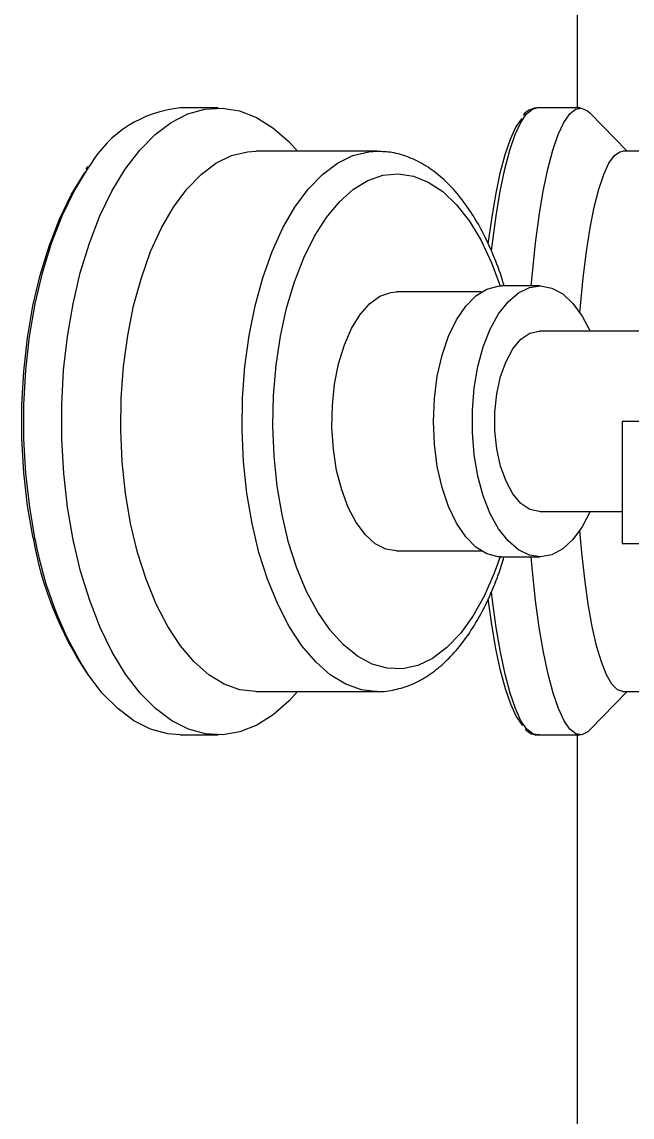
# Model space of a CAD drawing. Header units: millimetres. Extents: x 0 to 6631, y 0 to 4689.
# Drawn here: x 2649.1 to 2706.6, y 3637.7 to 3740.8 of the extents above; entities that cross this region are included whole.
import ezdxf

# ---------------------------------------------------------------- set-up
doc = ezdxf.new("R2010")
doc.units = ezdxf.units.MM
doc.header["$LTSCALE"] = 13
doc.layers.add('几何体', color=7, linetype='Continuous')

msp = doc.modelspace()

# ---------------------------------------------------------------- linework, layer by layer
at = {"layer": '几何体'}
for p, q in [((2701.5, 3732.7), (2701.5, 3794.19)), ((2667.64, 3732.7), (2664.07, 3732.7)), ((2701.74, 3732.7), (2697.68, 3732.7)), ((2706.15, 3728.62), (2702.64, 3732.23)), ((2682.61, 3728.62), (2671.17, 3728.62)), ((2716.89, 3728.62), (2705.75, 3728.62)), ((2655.32, 3727.18), (2655.17, 3726.94)), ((2692.43, 3715.38), (2684.44, 3715.38)), ((2697.93, 3715.94), (2694.29, 3715.94)), ((2708.55, 3711.69), (2697.93, 3711.69)), ((2705.68, 3703.19), (2705.68, 3691.69)), ((2723, 3703.19), (2705.68, 3703.19)), ((2697.93, 3694.69), (2705.68, 3694.69)), ((2705.68, 3691.69), (2708.37, 3691.69)), ((2684.44, 3690.99), (2692.43, 3690.99)), ((2694.29, 3690.44), (2697.93, 3690.44)), ((2671.17, 3677.76), (2682.61, 3677.76)), ((2682.61, 3677.76), (2682.38, 3677.76)), ((2702.64, 3674.14), (2706.15, 3677.76)), ((2705.75, 3677.76), (2718.76, 3677.76)), ((2664.07, 3673.68), (2667.64, 3673.68)), ((2697.68, 3673.68), (2701.74, 3673.68)), ((2701.5, 2962.74), (2701.5, 3673.68))]:
    msp.add_line(p, q, dxfattribs=at)
at = {"layer": '几何体', "flags": 128}
for points in [[(2653.98, 3692.04), (2653.45, 3695.11), (2653.09, 3698.28), (2652.91, 3701.51), (2652.9, 3704.77), (2653.08, 3708), (2653.43, 3711.17), (2653.96, 3714.25), (2654.65, 3717.19), (2655.5, 3719.96), (2656.5, 3722.53), (2657.63, 3724.87), (2658.88, 3726.94), (2660.24, 3728.72), (2661.69, 3730.19), (2663.21, 3731.34), (2664.78, 3732.14), (2666.39, 3732.59), (2668.02, 3732.69), (2669.64, 3732.42), (2671.24, 3731.81), (2672.79, 3730.84), (2674.28, 3729.54), (2675.12, 3728.62)], [(2693.08, 3719.91), (2693.4, 3722.23), (2693.78, 3724.53), (2694.21, 3726.57), (2694.68, 3728.32), (2695.17, 3729.77), (2695.69, 3730.9), (2696.23, 3731.69), (2696.24, 3731.7)], [(2693.38, 3719.24), (2693.47, 3719.96), (2693.81, 3722.53), (2694.21, 3724.87), (2694.64, 3726.94), (2695.11, 3728.72), (2695.62, 3730.19), (2696.15, 3731.34), (2696.69, 3732.14), (2697.25, 3732.59), (2697.68, 3732.7)], [(2697.12, 3715.94), (2697.23, 3717.19), (2697.52, 3719.96), (2697.87, 3722.53), (2698.26, 3724.87), (2698.7, 3726.94), (2699.17, 3728.72), (2699.67, 3730.19), (2700.2, 3731.34), (2700.75, 3732.14), (2701.31, 3732.59), (2701.87, 3732.69), (2702.44, 3732.42), (2702.64, 3732.23)], [(2659.39, 3693.58), (2658.91, 3696.43), (2658.59, 3699.38), (2658.46, 3702.38), (2658.5, 3705.39), (2658.72, 3708.37), (2659.11, 3711.28), (2659.67, 3714.08), (2660.4, 3716.72), (2661.27, 3719.17), (2662.29, 3721.4), (2663.43, 3723.37), (2664.68, 3725.06), (2666.02, 3726.44), (2667.43, 3727.5), (2668.89, 3728.21), (2670.39, 3728.57), (2671.17, 3728.62)], [(2670.83, 3693.58), (2670.35, 3696.43), (2670.03, 3699.38), (2669.9, 3702.38), (2669.94, 3705.39), (2670.16, 3708.37), (2670.55, 3711.28), (2671.11, 3714.08), (2671.84, 3716.72), (2672.71, 3719.17), (2673.73, 3721.4), (2674.87, 3723.37), (2676.12, 3725.06), (2677.45, 3726.44), (2678.87, 3727.5), (2680.33, 3728.21), (2681.82, 3728.57), (2682.64, 3728.62)], [(2701.71, 3713.45), (2701.76, 3714.08), (2702.01, 3716.72), (2702.32, 3719.17), (2702.67, 3721.4), (2703.07, 3723.37), (2703.5, 3725.06), (2703.96, 3726.44), (2704.45, 3727.5), (2704.96, 3728.21), (2705.48, 3728.57), (2705.75, 3728.62)], [(2650.2, 3692.21), (2649.68, 3695.24), (2649.33, 3698.36), (2649.15, 3701.54), (2649.14, 3704.74), (2649.32, 3707.92), (2649.67, 3711.05), (2650.18, 3714.08), (2650.86, 3716.97), (2651.7, 3719.7), (2652.68, 3722.23), (2653.79, 3724.53), (2655.03, 3726.57), (2655.12, 3726.7)], [(2650.41, 3692.04), (2649.88, 3695.11), (2649.52, 3698.28), (2649.34, 3701.51), (2649.34, 3704.77), (2649.51, 3708), (2649.87, 3711.17), (2650.39, 3714.25), (2651.08, 3717.19), (2651.93, 3719.96), (2652.93, 3722.53), (2654.06, 3724.87), (2655.31, 3726.94), (2655.58, 3727.32)], [(2673.65, 3694.38), (2673.19, 3697.1), (2672.9, 3699.91), (2672.78, 3702.77), (2672.85, 3705.64), (2673.09, 3708.47), (2673.5, 3711.22), (2674.07, 3713.85), (2674.81, 3716.32), (2675.69, 3718.59), (2676.7, 3720.62), (2677.83, 3722.39), (2679.06, 3723.87), (2680.37, 3725.04), (2681.74, 3725.87), (2683.16, 3726.36), (2684.59, 3726.5), (2686.02, 3726.29), (2687.43, 3725.72), (2688.79, 3724.82), (2690.09, 3723.59), (2691.3, 3722.04), (2692.4, 3720.21), (2693.39, 3718.13), (2694.2, 3715.94)], [(2678.79, 3698.58), (2678.49, 3700.56), (2678.35, 3702.61), (2678.39, 3704.67), (2678.6, 3706.7), (2678.98, 3708.62), (2679.52, 3710.39), (2680.2, 3711.95), (2681, 3713.26), (2681.9, 3714.27), (2682.87, 3714.97), (2683.89, 3715.33), (2684.44, 3715.38)], [(2687.92, 3703.19), (2688.01, 3705.34), (2688.28, 3707.44), (2688.73, 3709.41), (2689.33, 3711.2), (2690.08, 3712.76), (2690.95, 3714.05), (2691.91, 3715.02), (2692.95, 3715.65), (2694.02, 3715.93), (2694.29, 3715.94)], [(2702.68, 3694.69), (2701.93, 3693.27), (2701.05, 3692.08), (2700.09, 3691.19), (2699.06, 3690.64), (2698.01, 3690.44), (2696.95, 3690.59), (2695.92, 3691.09), (2694.94, 3691.93), (2694.05, 3693.07), (2693.26, 3694.5), (2692.61, 3696.17), (2692.1, 3698.03), (2691.75, 3700.04), (2691.58, 3702.13), (2691.58, 3704.25), (2691.75, 3706.34), (2692.1, 3708.35), (2692.61, 3710.21), (2693.26, 3711.88), (2694.05, 3713.31), (2694.94, 3714.45), (2695.92, 3715.29), (2696.95, 3715.79), (2698.01, 3715.94), (2699.06, 3715.74), (2700.09, 3715.19), (2701.05, 3714.3), (2701.93, 3713.11), (2702.68, 3711.69)], [(2697.93, 3694.69), (2697.86, 3694.69), (2696.99, 3694.9), (2696.16, 3695.46), (2695.4, 3696.36), (2694.75, 3697.55), (2694.24, 3698.98), (2693.88, 3700.59), (2693.7, 3702.31), (2693.7, 3704.07), (2693.88, 3705.79), (2694.24, 3707.4), (2694.75, 3708.83), (2695.4, 3710.02), (2696.16, 3710.92), (2696.99, 3711.48), (2697.86, 3711.69), (2697.93, 3711.69)], [(2694.29, 3690.44), (2694.02, 3690.45), (2692.95, 3690.73), (2691.91, 3691.36), (2690.95, 3692.33), (2690.08, 3693.62), (2689.33, 3695.18), (2688.73, 3696.97), (2688.28, 3698.94), (2688.01, 3701.03), (2687.92, 3703.19)], [(2684.44, 3690.99), (2683.44, 3691.16), (2682.44, 3691.67), (2681.5, 3692.51), (2680.64, 3693.66), (2679.88, 3695.08), (2679.27, 3696.74), (2678.79, 3698.58)], [(2671.17, 3677.76), (2669.69, 3677.93), (2668.21, 3678.46), (2666.77, 3679.33), (2665.38, 3680.54), (2664.09, 3682.06), (2662.89, 3683.89), (2661.8, 3685.98), (2660.85, 3688.32), (2660.04, 3690.86), (2659.39, 3693.58)], [(2682.38, 3677.76), (2681.13, 3677.93), (2679.65, 3678.46), (2678.2, 3679.33), (2676.82, 3680.54), (2675.53, 3682.06), (2674.33, 3683.89), (2673.24, 3685.98), (2672.29, 3688.32), (2671.48, 3690.86), (2670.83, 3693.58)], [(2694.2, 3690.44), (2693.65, 3688.9), (2692.7, 3686.74), (2691.63, 3684.84), (2690.45, 3683.21), (2689.18, 3681.89), (2687.83, 3680.88), (2686.43, 3680.22), (2685.01, 3679.9), (2683.57, 3679.94), (2682.15, 3680.33), (2680.76, 3681.07), (2679.43, 3682.14), (2678.18, 3683.53), (2677.02, 3685.22), (2675.97, 3687.18), (2675.05, 3689.38), (2674.27, 3691.79), (2673.65, 3694.38)], [(2705.75, 3677.76), (2705.24, 3677.93), (2704.73, 3678.46), (2704.23, 3679.33), (2703.75, 3680.54), (2703.29, 3682.06), (2702.88, 3683.89), (2702.5, 3685.98), (2702.17, 3688.32), (2701.89, 3690.86), (2701.71, 3692.93)], [(2675.12, 3677.76), (2674.32, 3676.88), (2672.83, 3675.57), (2671.28, 3674.6), (2669.69, 3673.97), (2668.07, 3673.69), (2666.44, 3673.78), (2664.83, 3674.22), (2663.26, 3675.01), (2661.73, 3676.15), (2660.28, 3677.61), (2658.92, 3679.38), (2657.66, 3681.45), (2656.53, 3683.77), (2655.53, 3686.34), (2654.67, 3689.1), (2653.98, 3692.04)], [(2702.64, 3674.14), (2702.45, 3673.97), (2701.89, 3673.69), (2701.33, 3673.78), (2700.77, 3674.22), (2700.22, 3675.01), (2699.69, 3676.15), (2699.19, 3677.61), (2698.71, 3679.38), (2698.28, 3681.45), (2697.88, 3683.77), (2697.53, 3686.34), (2697.24, 3689.1), (2697.12, 3690.44)], [(2696.35, 3674.56), (2696.25, 3674.67), (2695.71, 3675.45), (2695.19, 3676.57), (2694.69, 3678.01), (2694.22, 3679.75), (2693.79, 3681.78), (2693.41, 3684.08), (2693.08, 3686.47)], [(2697.68, 3673.68), (2697.27, 3673.78), (2696.71, 3674.22), (2696.16, 3675.01), (2695.63, 3676.15), (2695.13, 3677.61), (2694.66, 3679.38), (2694.22, 3681.45), (2693.83, 3683.77), (2693.48, 3686.34), (2693.38, 3687.15)], [(2664.07, 3673.68), (2662.88, 3673.78), (2661.27, 3674.22), (2659.69, 3675.01), (2658.17, 3676.15), (2656.71, 3677.61), (2655.35, 3679.38), (2655.31, 3679.44)]]:
    msp.add_lwpolyline(points, dxfattribs=at)
at = {"layer": '几何体'}
for centre, radius, start, end in [((2665.06, 3721.74), 11, 95.1512, 149.5541), ((2682.95, 3697.86), 33.23, 189.7749, 213.7786), ((2685.41, 3698.41), 35.58, 190.3124, 212.2194)]:
    msp.add_arc(centre, radius, start, end, dxfattribs=at)
for points, knots in [([(2697.67, 3732.68), (2697.63, 3732.68), (2697.37, 3732.72), (2696.91, 3732.48), (2696.54, 3732.25), (2696.37, 3732.02), (2696.37, 3732.01)], [0, 0, 0, 0, 0.077234, 0.527194, 0.987641, 1, 1, 1, 1]), ([(2694.57, 3715.94), (2694.52, 3716.13), (2694.23, 3717.15), (2693.57, 3718.86), (2692.58, 3721.03), (2691.43, 3722.98), (2690.16, 3724.7), (2688.75, 3726.14), (2687.24, 3727.28), (2685.65, 3728.08), (2684.11, 3728.55), (2683.1, 3728.58), (2682.64, 3728.6)], [0, 0, 0, 0, 0.024705, 0.136254, 0.248337, 0.36101, 0.474201, 0.587375, 0.699369, 0.808676, 0.914252, 1, 1, 1, 1]), ([(2682.33, 3677.79), (2682.45, 3677.78), (2683.1, 3677.71), (2684.29, 3677.9), (2685.83, 3678.36), (2687.31, 3679.15), (2688.73, 3680.22), (2690.07, 3681.59), (2691.32, 3683.23), (2692.47, 3685.14), (2693.47, 3687.28), (2694.17, 3689.06), (2694.49, 3690.17), (2694.56, 3690.43)], [0, 0, 0, 0, 0.0230815, 0.1215199, 0.2196893, 0.3193122, 0.4217962, 0.5274936, 0.6357178, 0.7453047, 0.8552204, 0.9648774, 1, 1, 1, 1]), ([(2696.55, 3674.21), (2696.7, 3674.08), (2697.01, 3673.81), (2697.51, 3673.64), (2697.81, 3673.72), (2697.91, 3673.74)], [0, 0, 0, 0, 0.368906, 0.794647, 1, 1, 1, 1])]:
    msp.add_open_spline(points, degree=3, knots=knots, dxfattribs=at)

doc.saveas('drawing.dxf')
